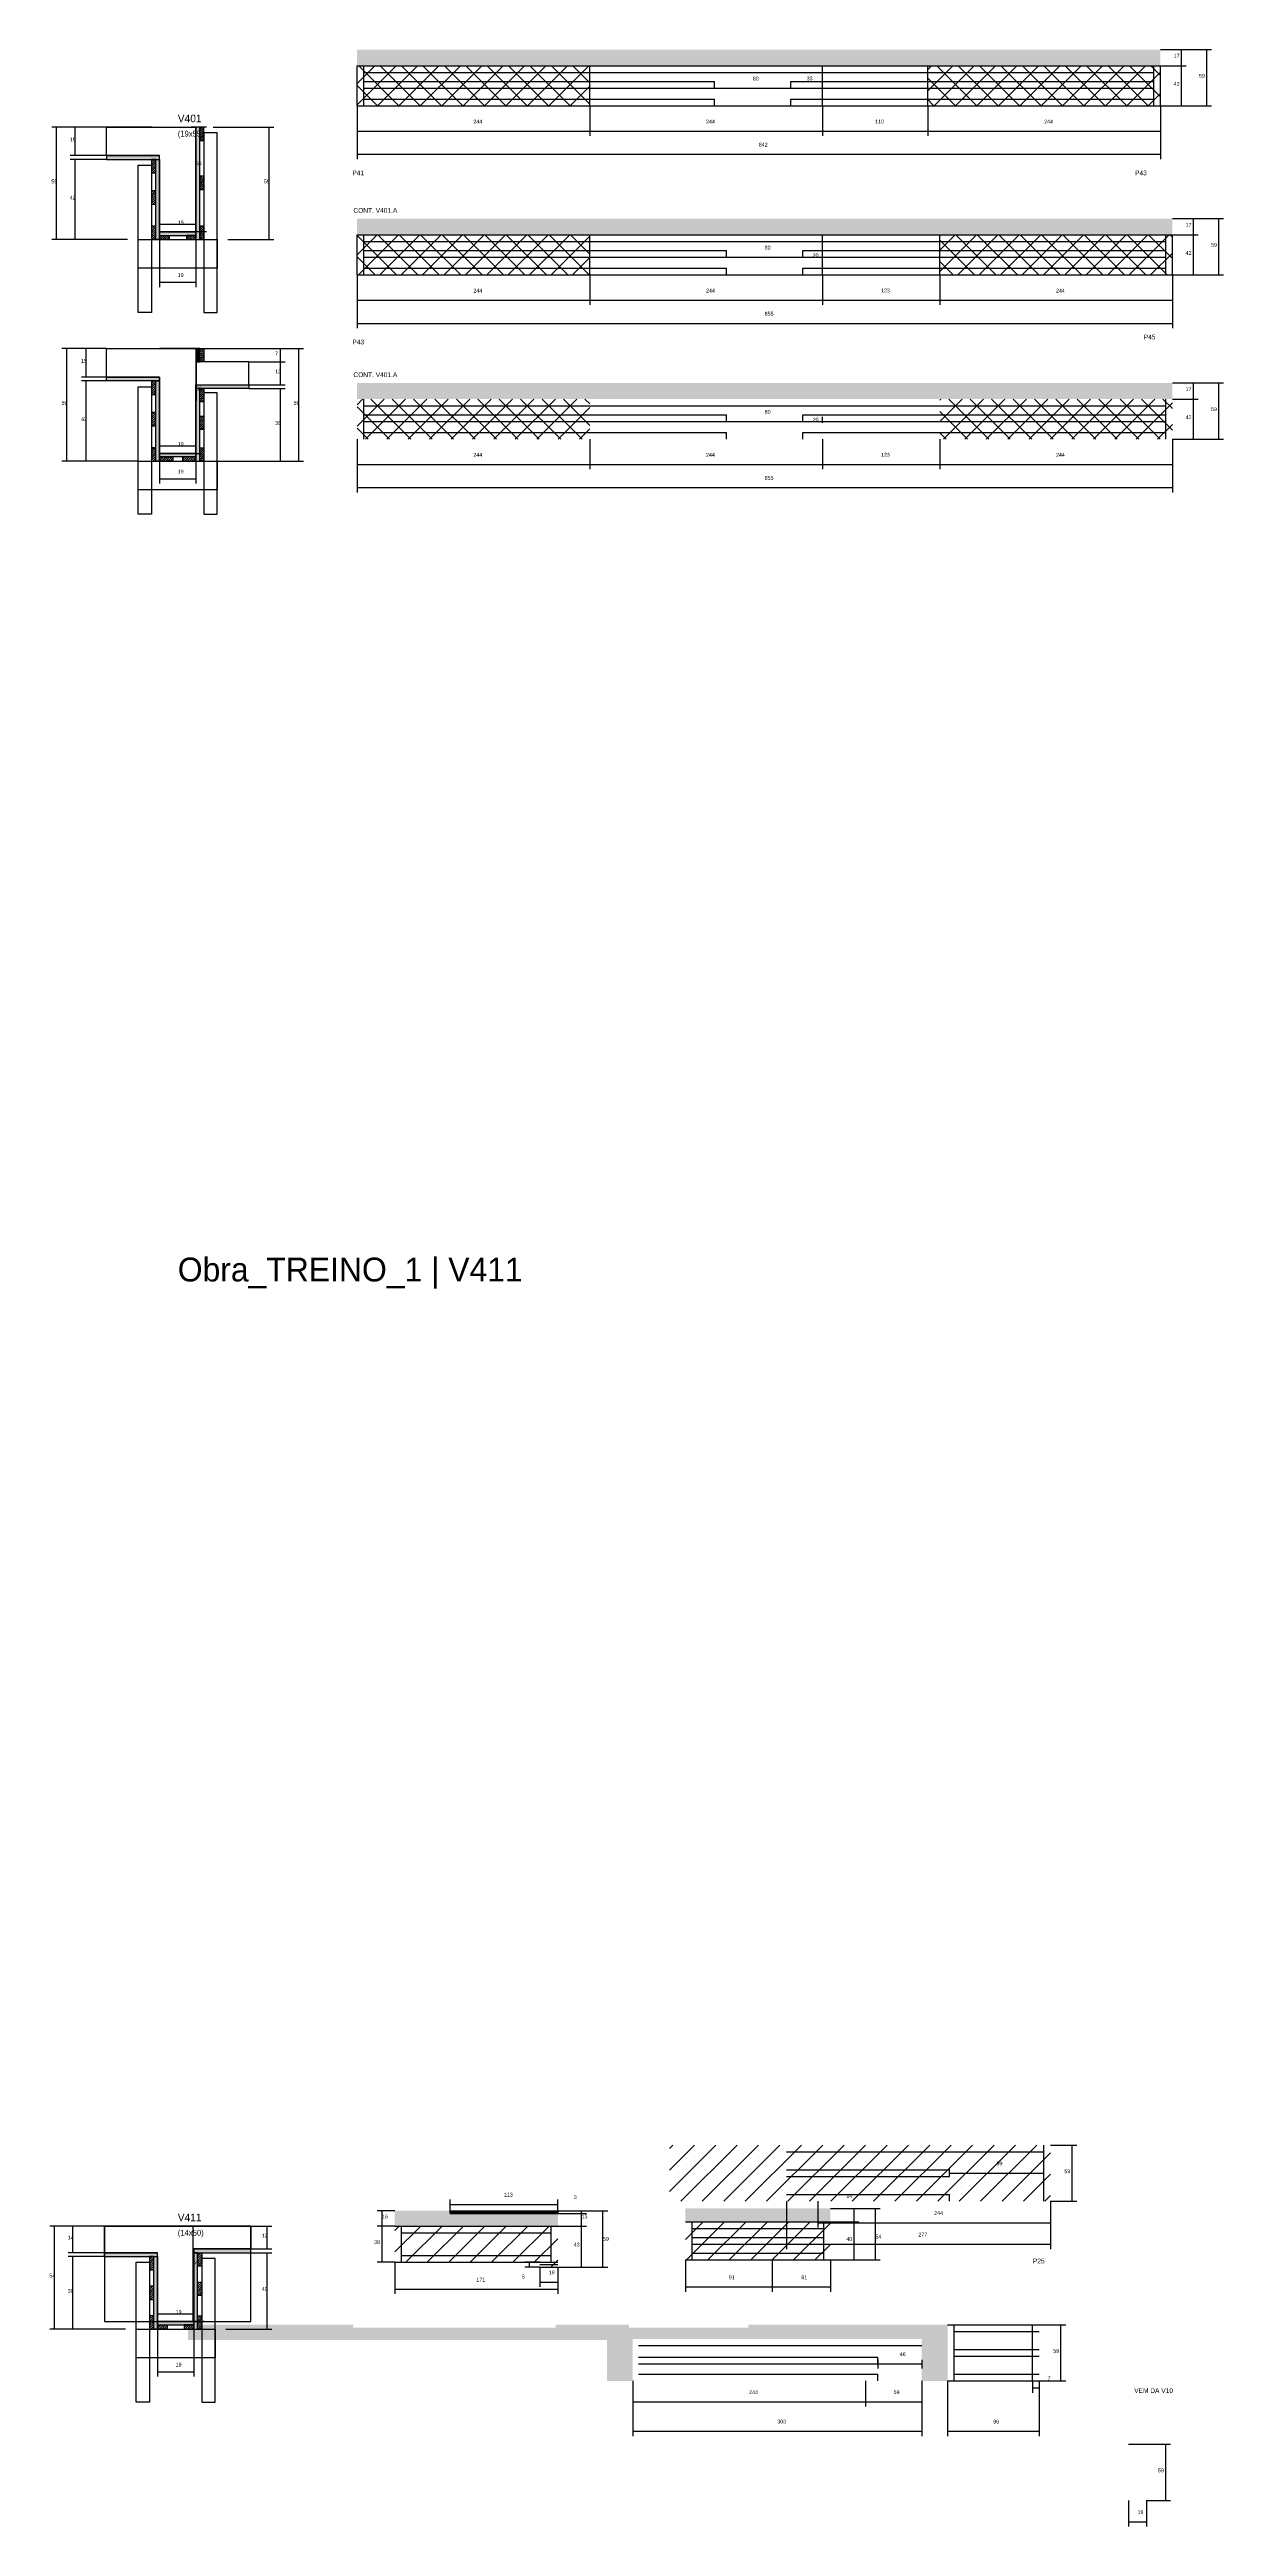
# Model space of a CAD drawing. Header units: metres. Extents: x -65046 to 21926, y -45195 to 1016.
# Drawn here: x 15866 to 17097, y -6915 to -4319 of the extents above; entities that cross this region are included whole.
import ezdxf

# ---------------------------------------------------------------- set-up
doc = ezdxf.new("R2010")
doc.units = ezdxf.units.M
for name, color, linetype in [('CONCRETO', 251, 'Continuous'), ('COTA', 241, 'Continuous'), ('Hachura', 253, 'Continuous'), ('LABEL_ID', 3, 'Continuous'), ('Madeira', 126, 'Continuous'), ('NOMENCLATURA', 7, 'Continuous'), ('Painéis', 200, 'Continuous'), ('REAPROVEITAMENTO', 251, 'Continuous'), ('SARR_2.2x7', 40, 'Continuous'), ('SARR_3.5x7', 81, 'Continuous'), ('SARR_EDITAR', 141, 'Continuous'), ('Texto Seção', 7, 'Continuous')]:
    doc.layers.add(name, color=color, linetype=linetype)

msp = doc.modelspace()

# ---------------------------------------------------------------- hatches: boundary and pattern name
at = {"layer": 'COTA'}
h = msp.add_hatch(dxfattribs=at)
h.set_pattern_fill('AR-CONC', scale=0.03)
h.paths.add_polyline_path([(17030.5, -4335.8), (17030.5, -4318.8), (17030.5, -4318.8), (16188, -4318.8), (16188, -4318.8), (16188, -4335.8), (16188, -4335.8), (17030.5, -4335.8)])
h = msp.add_hatch(dxfattribs=at)
h.set_pattern_fill('AR-CONC', scale=0.03)
h.paths.add_polyline_path([(17043, -4513), (17043, -4496), (17043, -4496), (16188, -4496), (16188, -4496), (16188, -4513), (16188, -4513), (17043, -4513)])
h = msp.add_hatch(dxfattribs=at)
h.set_pattern_fill('AR-CONC', scale=0.03)
h.paths.add_polyline_path([(17043, -4685.2), (17043, -4668.2), (17043, -4668.2), (16188, -4668.2), (16188, -4668.2), (16188, -4685.2), (16188, -4685.2), (17043, -4685.2)])
h = msp.add_hatch(dxfattribs=at)
h.set_pattern_fill('AR-CONC', scale=0.03)
h.paths.add_polyline_path([(16398.6, -6587), (16285.6, -6587), (16285.6, -6587), (16285.6, -6584), (16285.6, -6584), (16227.6, -6584), (16227.6, -6584), (16227.6, -6600), (16227.6, -6600), (16398.6, -6600), (16398.6, -6600), (16398.6, -6587)])
h = msp.add_hatch(dxfattribs=at)
h.set_pattern_fill('AR-CONC', scale=0.03)
h.paths.add_polyline_path([(16684.4, -6581.6), (16532.4, -6581.6), (16532.4, -6581.6), (16532.4, -6595.6), (16532.4, -6595.6), (16684.4, -6595.6), (16684.4, -6595.6), (16684.4, -6581.6)])
h = msp.add_hatch(dxfattribs=at)
h.set_pattern_fill('AR-CONC', scale=0.03)
h.paths.add_polyline_path([(16807.2, -6710.4), (16807.2, -6710.4), (16807.2, -6710.4), (16807.2, -6703.4), (16807.2, -6703.4), (16598.2, -6703.4), (16598.2, -6703.4), (16598.2, -6706.4), (16598.2, -6706.4), (16473.2, -6706.4), (16473.2, -6706.4), (16473.2, -6703.4), (16473.2, -6703.4), (16396.2, -6703.4), (16396.2, -6703.4), (16396.2, -6706.4), (16396.2, -6706.4), (16184.2, -6706.4), (16184.2, -6706.4), (16184.2, -6703.4), (16184.2, -6703.4), (16010.7, -6703.4), (16010.7, -6703.4), (16010.7, -6719.4), (16010.7, -6719.4), (16398.2, -6719.4), (16398.2, -6719.4), (16450.2, -6719.4), (16450.2, -6719.4), (16450.2, -6762.4), (16450.2, -6762.4), (16477.2, -6762.4), (16477.2, -6762.4), (16477.2, -6718.4), (16477.2, -6718.4), (16780.2, -6718.4), (16780.2, -6718.4), (16780.2, -6762.4), (16780.2, -6762.4), (16807.2, -6762.4), (16807.2, -6762.4), (16807.2, -6710.4)])
h = msp.add_hatch(dxfattribs=at)
h.set_pattern_fill('AR-CONC', scale=0.03)
h.paths.add_polyline_path([(16428.1, -6750.2), (16448.9, -6734.8), (16448.9, -6734.8), (16428.1, -6750.2)])
at = {"layer": 'Hachura'}
h = msp.add_hatch(color=8, dxfattribs=at)
h.dxf.hatch_style = 1
h.paths.add_polyline_path([(16023, -4400), (16019, -4400), (16019, -4400), (16019, -4518), (16019, -4518), (16023, -4518), (16023, -4518), (16023, -4400)])
h = msp.add_hatch(dxfattribs=at)
h.set_pattern_fill('ANSI31', scale=0.5)
h.paths.add_polyline_path([(16023, -4414), (16027.4, -4414), (16027.4, -4414), (16027.4, -4400), (16027.4, -4400), (16023, -4400), (16023, -4400), (16023, -4414)])
h = msp.add_hatch(color=8, dxfattribs=at)
h.dxf.hatch_style = 1
h.paths.add_polyline_path([(15981, -4434), (15981, -4430), (15981, -4430), (15925.4, -4430), (15925.4, -4430), (15925.4, -4434), (15925.4, -4434), (15981, -4434)])
h = msp.add_hatch(dxfattribs=at)
h.set_pattern_fill('ANSI31', scale=0.5)
h.paths.add_polyline_path([(15972.6, -4448), (15977, -4448), (15977, -4448), (15977, -4434), (15977, -4434), (15972.6, -4434), (15972.6, -4434), (15972.6, -4448)])
h = msp.add_hatch(color=8, dxfattribs=at)
h.dxf.hatch_style = 1
h.paths.add_polyline_path([(15981, -4430), (15977, -4430), (15977, -4430), (15977, -4518), (15977, -4518), (15981, -4518), (15981, -4518), (15981, -4430)])
h = msp.add_hatch(dxfattribs=at)
h.set_pattern_fill('ANSI31', scale=0.5)
h.paths.add_polyline_path([(16023, -4465.6), (16027.4, -4465.6), (16027.4, -4465.6), (16027.4, -4451.6), (16027.4, -4451.6), (16023, -4451.6), (16023, -4451.6), (16023, -4465.6)])
h = msp.add_hatch(dxfattribs=at)
h.set_pattern_fill('ANSI31', scale=0.5)
h.paths.add_polyline_path([(15972.6, -4481), (15977, -4481), (15977, -4481), (15977, -4467), (15977, -4467), (15972.6, -4467), (15972.6, -4467), (15972.6, -4481)])
h = msp.add_hatch(dxfattribs=at)
h.set_pattern_fill('ANSI31', scale=0.5)
h.paths.add_polyline_path([(15972.6, -4518), (15977, -4518), (15977, -4518), (15977, -4504), (15977, -4504), (15972.6, -4504), (15972.6, -4504), (15972.6, -4518)])
h = msp.add_hatch(color=8, dxfattribs=at)
h.dxf.hatch_style = 1
h.paths.add_polyline_path([(16019, -4513.6), (16019, -4510), (16019, -4510), (15981, -4510), (15981, -4510), (15981, -4513.6), (15981, -4513.6), (16019, -4513.6)])
h = msp.add_hatch(dxfattribs=at)
h.set_pattern_fill('ANSI31', scale=0.5)
h.paths.add_polyline_path([(15981, -4518), (15981, -4513.6), (15981, -4513.6), (15991, -4513.6), (15991, -4513.6), (15991, -4518), (15991, -4518), (15981, -4518)])
h = msp.add_hatch(dxfattribs=at)
h.set_pattern_fill('ANSI31', scale=0.5)
h.paths.add_polyline_path([(16019, -4518), (16019, -4513.6), (16019, -4513.6), (16009, -4513.6), (16009, -4513.6), (16009, -4518), (16009, -4518), (16019, -4518)])
h = msp.add_hatch(dxfattribs=at)
h.set_pattern_fill('ANSI31', scale=0.5)
h.paths.add_polyline_path([(16023, -4518), (16027.4, -4518), (16027.4, -4518), (16027.4, -4504), (16027.4, -4504), (16023, -4504), (16023, -4504), (16023, -4518)])
h = msp.add_hatch(color=8, dxfattribs=at)
h.dxf.hatch_style = 1
h.paths.add_polyline_path([(16023, -4632.2), (16019.4, -4632.2), (16019.4, -4632.2), (16019.4, -4646.2), (16019.4, -4646.2), (16023, -4646.2), (16023, -4646.2), (16023, -4632.2)])
h = msp.add_hatch(dxfattribs=at)
h.set_pattern_fill('ANSI31', scale=0.5)
h.paths.add_polyline_path([(16027.4, -4646.2), (16023, -4646.2), (16023, -4646.2), (16023, -4632.2), (16023, -4632.2), (16027.4, -4632.2), (16027.4, -4632.2), (16027.4, -4646.2)])
h = msp.add_hatch(color=8, dxfattribs=at)
h.dxf.hatch_style = 1
h.paths.add_polyline_path([(15925.4, -4666.2), (15925.4, -4662.2), (15925.4, -4662.2), (15981, -4662.2), (15981, -4662.2), (15981, -4666.2), (15981, -4666.2), (15925.4, -4666.2)])
h = msp.add_hatch(dxfattribs=at)
h.set_pattern_fill('ANSI31', scale=0.5)
h.paths.add_polyline_path([(15972.6, -4680.2), (15977, -4680.2), (15977, -4680.2), (15977, -4666.2), (15977, -4666.2), (15972.6, -4666.2), (15972.6, -4666.2), (15972.6, -4680.2)])
h = msp.add_hatch(color=8, dxfattribs=at)
h.dxf.hatch_style = 1
h.paths.add_polyline_path([(15977, -4662.2), (15981, -4662.2), (15981, -4662.2), (15981, -4750.2), (15981, -4750.2), (15977, -4750.2), (15977, -4750.2), (15977, -4662.2)])
h = msp.add_hatch(color=8, dxfattribs=at)
h.dxf.hatch_style = 1
h.paths.add_polyline_path([(16019, -4670.2), (16023, -4670.2), (16023, -4670.2), (16023, -4750.2), (16023, -4750.2), (16019, -4750.2), (16019, -4750.2), (16019, -4670.2)])
h = msp.add_hatch(color=8, dxfattribs=at)
h.dxf.hatch_style = 1
h.paths.add_polyline_path([(16019, -4674.2), (16019, -4670.2), (16019, -4670.2), (16074.6, -4670.2), (16074.6, -4670.2), (16074.6, -4674.2), (16074.6, -4674.2), (16019, -4674.2)])
h = msp.add_hatch(dxfattribs=at)
h.set_pattern_fill('ANSI31', scale=0.5)
h.paths.add_polyline_path([(16027.4, -4688.2), (16023, -4688.2), (16023, -4688.2), (16023, -4674.2), (16023, -4674.2), (16027.4, -4674.2), (16027.4, -4674.2), (16027.4, -4688.2)])
h = msp.add_hatch(dxfattribs=at)
h.set_pattern_fill('ANSI31', scale=0.5)
h.paths.add_polyline_path([(15972.6, -4713.2), (15977, -4713.2), (15977, -4713.2), (15977, -4699.2), (15977, -4699.2), (15972.6, -4699.2), (15972.6, -4699.2), (15972.6, -4713.2)])
h = msp.add_hatch(dxfattribs=at)
h.set_pattern_fill('ANSI31', scale=0.5)
h.paths.add_polyline_path([(16027.4, -4717.2), (16023, -4717.2), (16023, -4717.2), (16023, -4703.2), (16023, -4703.2), (16027.4, -4703.2), (16027.4, -4703.2), (16027.4, -4717.2)])
h = msp.add_hatch(dxfattribs=at)
h.set_pattern_fill('ANSI31', scale=0.5)
h.paths.add_polyline_path([(15972.6, -4750.2), (15977, -4750.2), (15977, -4750.2), (15977, -4736.2), (15977, -4736.2), (15972.6, -4736.2), (15972.6, -4736.2), (15972.6, -4750.2)])
h = msp.add_hatch(color=8, dxfattribs=at)
h.dxf.hatch_style = 1
h.paths.add_polyline_path([(15981, -4745.8), (15981, -4742.2), (15981, -4742.2), (16019, -4742.2), (16019, -4742.2), (16019, -4745.8), (16019, -4745.8), (15981, -4745.8)])
h = msp.add_hatch(dxfattribs=at)
h.set_pattern_fill('ANSI31', scale=0.5)
h.paths.add_polyline_path([(15981, -4750.2), (15981, -4745.8), (15981, -4745.8), (15995, -4745.8), (15995, -4745.8), (15995, -4750.2), (15995, -4750.2), (15981, -4750.2)])
h = msp.add_hatch(dxfattribs=at)
h.set_pattern_fill('ANSI31', scale=0.5)
h.paths.add_polyline_path([(16019, -4750.2), (16019, -4745.8), (16019, -4745.8), (16005, -4745.8), (16005, -4745.8), (16005, -4750.2), (16005, -4750.2), (16019, -4750.2)])
h = msp.add_hatch(dxfattribs=at)
h.set_pattern_fill('ANSI31', scale=0.5)
h.paths.add_polyline_path([(16027.4, -4750.2), (16023, -4750.2), (16023, -4750.2), (16023, -4736.2), (16023, -4736.2), (16027.4, -4736.2), (16027.4, -4736.2), (16027.4, -4750.2)])
h = msp.add_hatch(color=8, dxfattribs=at)
h.dxf.hatch_style = 1
h.paths.add_polyline_path([(15978.8, -6632), (15978.8, -6628), (15978.8, -6628), (15923.2, -6628), (15923.2, -6628), (15923.2, -6632), (15923.2, -6632), (15978.8, -6632)])
h = msp.add_hatch(dxfattribs=at)
h.set_pattern_fill('ANSI31', scale=0.5)
h.paths.add_polyline_path([(15970.4, -6646), (15974.8, -6646), (15974.8, -6646), (15974.8, -6632), (15974.8, -6632), (15970.4, -6632), (15970.4, -6632), (15970.4, -6646)])
h = msp.add_hatch(color=8, dxfattribs=at)
h.dxf.hatch_style = 1
h.paths.add_polyline_path([(15974.8, -6630), (15978.8, -6630), (15978.8, -6630), (15978.8, -6708), (15978.8, -6708), (15974.8, -6708), (15974.8, -6708), (15974.8, -6630)])
h = msp.add_hatch(color=8, dxfattribs=at)
h.dxf.hatch_style = 1
h.paths.add_polyline_path([(16076.8, -6628), (16076.8, -6624), (16076.8, -6624), (16016.8, -6624), (16016.8, -6624), (16016.8, -6628), (16016.8, -6628), (16076.8, -6628)])
h = msp.add_hatch(color=8, dxfattribs=at)
h.dxf.hatch_style = 1
h.paths.add_polyline_path([(16020.8, -6628), (16016.8, -6628), (16016.8, -6628), (16016.8, -6708), (16016.8, -6708), (16020.8, -6708), (16020.8, -6708), (16020.8, -6628)])
h = msp.add_hatch(dxfattribs=at)
h.set_pattern_fill('ANSI31', scale=0.5)
h.paths.add_polyline_path([(16025.2, -6642), (16020.8, -6642), (16020.8, -6642), (16020.8, -6628), (16020.8, -6628), (16025.2, -6628), (16025.2, -6628), (16025.2, -6642)])
h = msp.add_hatch(dxfattribs=at)
h.set_pattern_fill('ANSI31', scale=0.5)
h.paths.add_polyline_path([(15970.4, -6677), (15974.8, -6677), (15974.8, -6677), (15974.8, -6663), (15974.8, -6663), (15970.4, -6663), (15970.4, -6663), (15970.4, -6677)])
h = msp.add_hatch(dxfattribs=at)
h.set_pattern_fill('ANSI31', scale=0.5)
h.paths.add_polyline_path([(16025.2, -6673), (16020.8, -6673), (16020.8, -6673), (16020.8, -6659), (16020.8, -6659), (16025.2, -6659), (16025.2, -6659), (16025.2, -6673)])
h = msp.add_hatch(dxfattribs=at)
h.set_pattern_fill('ANSI31', scale=0.5)
h.paths.add_polyline_path([(15970.4, -6708), (15974.8, -6708), (15974.8, -6708), (15974.8, -6694), (15974.8, -6694), (15970.4, -6694), (15970.4, -6694), (15970.4, -6708)])
h = msp.add_hatch(dxfattribs=at)
h.set_pattern_fill('ANSI31', scale=0.5)
h.paths.add_polyline_path([(16025.2, -6708), (16020.8, -6708), (16020.8, -6708), (16020.8, -6694), (16020.8, -6694), (16025.2, -6694), (16025.2, -6694), (16025.2, -6708)])
h = msp.add_hatch(color=8, dxfattribs=at)
h.dxf.hatch_style = 1
h.paths.add_polyline_path([(16016.8, -6703.6), (16016.8, -6700), (16016.8, -6700), (15978.8, -6700), (15978.8, -6700), (15978.8, -6703.6), (15978.8, -6703.6), (16016.8, -6703.6)])
h = msp.add_hatch(dxfattribs=at)
h.set_pattern_fill('ANSI31', scale=0.5)
h.paths.add_polyline_path([(15978.8, -6708), (15978.8, -6703.6), (15978.8, -6703.6), (15988.8, -6703.6), (15988.8, -6703.6), (15988.8, -6708), (15988.8, -6708), (15978.8, -6708)])
h = msp.add_hatch(dxfattribs=at)
h.set_pattern_fill('ANSI31', scale=0.5)
h.paths.add_polyline_path([(16016.8, -6708), (16016.8, -6703.6), (16016.8, -6703.6), (16006.8, -6703.6), (16006.8, -6703.6), (16006.8, -6708), (16006.8, -6708), (16016.8, -6708)])
at = {"layer": 'REAPROVEITAMENTO'}
h = msp.add_hatch(dxfattribs=at)
h.set_pattern_fill('ANSI37', scale=5)
h.paths.add_polyline_path([(16188, -4335.8), (16188, -4377.8), (16188, -4377.8), (16432, -4377.8), (16432, -4377.8), (16432, -4335.8), (16432, -4335.8), (16188, -4335.8)])
h = msp.add_hatch(dxfattribs=at)
h.set_pattern_fill('ANSI37', scale=5)
h.paths.add_polyline_path([(16786.5, -4335.8), (16786.5, -4377.8), (16786.5, -4377.8), (17030.5, -4377.8), (17030.5, -4377.8), (17030.5, -4335.8), (17030.5, -4335.8), (16786.5, -4335.8)])
h = msp.add_hatch(dxfattribs=at)
h.set_pattern_fill('ANSI37', scale=5)
h.paths.add_polyline_path([(16188, -4513), (16188, -4555), (16188, -4555), (16432, -4555), (16432, -4555), (16432, -4513), (16432, -4513), (16188, -4513)])
h = msp.add_hatch(dxfattribs=at)
h.set_pattern_fill('ANSI37', scale=5)
h.paths.add_polyline_path([(16799, -4513), (16799, -4555), (16799, -4555), (17043, -4555), (17043, -4555), (17043, -4513), (17043, -4513), (16799, -4513)])
h = msp.add_hatch(dxfattribs=at)
h.set_pattern_fill('ANSI37', scale=5)
h.paths.add_polyline_path([(16188, -4685.2), (16188, -4727.2), (16188, -4727.2), (16432, -4727.2), (16432, -4727.2), (16432, -4685.2), (16432, -4685.2), (16188, -4685.2)])
h = msp.add_hatch(dxfattribs=at)
h.set_pattern_fill('ANSI37', scale=5)
h.paths.add_polyline_path([(16799, -4685.2), (16799, -4727.2), (16799, -4727.2), (17043, -4727.2), (17043, -4727.2), (17043, -4685.2), (17043, -4685.2), (16799, -4685.2)])
h = msp.add_hatch(dxfattribs=at)
h.set_pattern_fill('ANSI31', scale=5)
h.paths.add_polyline_path([(16515.5, -6515.1), (16515.5, -6574.1), (16515.5, -6574.1), (16915.2, -6574.1), (16915.2, -6574.1), (16915.2, -6515.1), (16915.2, -6515.1), (16515.5, -6515.1)])
h = msp.add_hatch(dxfattribs=at)
h.set_pattern_fill('ANSI31', scale=5)
h.paths.add_polyline_path([(16227.6, -6638), (16379.6, -6638), (16379.6, -6638), (16379.6, -6643), (16379.6, -6643), (16398.6, -6643), (16398.6, -6643), (16398.6, -6600), (16398.6, -6600), (16227.6, -6600), (16227.6, -6600), (16227.6, -6638)])
h = msp.add_hatch(dxfattribs=at)
h.set_pattern_fill('ANSI31', scale=5)
h.paths.add_polyline_path([(16684.4, -6635.6), (16684.4, -6595.6), (16684.4, -6595.6), (16532.4, -6595.6), (16532.4, -6595.6), (16532.4, -6635.6), (16532.4, -6635.6), (16684.4, -6635.6)])

# ---------------------------------------------------------------- linework, layer by layer
at = {"layer": 'CONCRETO'}
for points in [[(15925.4, -4430), (15925.4, -4400), (15981, -4400), (15981, -4400), (16019, -4400), (16019, -4510), (15981, -4510), (15981, -4430)], [(15925.4, -4662.2), (15925.4, -4632.2), (15981, -4632.2), (15981, -4632.2), (16019.4, -4632.2), (16019, -4742.2), (15981, -4742.2), (15981, -4662.2)], [(15923.2, -6628), (15923.2, -6600), (16076.8, -6600), (16076.8, -6624), (16016.8, -6624), (16016.8, -6700), (15978.8, -6700), (15978.8, -6628)], [(15923.2, -6700), (16076.8, -6700), (16076.8, -6600), (15923.2, -6600)]]:
    msp.add_lwpolyline(points, close=True, dxfattribs=at)
msp.add_lwpolyline([(15981, -4666.2), (15981, -4742.2), (16019, -4742.2), (16019, -4670.2), (16074.6, -4670.2), (16074.6, -4646.2), (16019.4, -4646.2), (16019.4, -4632.2), (15981, -4632.2)], dxfattribs=at)
at = {"layer": 'COTA'}
for p, q in [((17030.5, -4318.8), (17057.5, -4318.8)), ((17052.5, -4335.8), (17052.5, -4318.8)), ((16563, -4359.3), (16563, -4354.3)), ((16563, -4359.3), (16643, -4359.3)), ((16643, -4359.3), (16643, -4354.3)), ((17030.5, -4335.8), (17057.5, -4335.8)), ((17030.5, -4335.8), (17057.5, -4335.8)), ((17052.5, -4377.8), (17052.5, -4335.8)), ((16188, -4377.8), (16188, -4409.3)), ((16188, -4377.8), (16188, -4433.6)), ((16432, -4377.8), (16432, -4409.3)), ((16432, -4377.8), (16432, -4409.3)), ((16676, -4377.8), (16676, -4409.3)), ((17030.5, -4377.8), (17030.5, -4433.6)), ((17030.5, -4377.8), (17057.5, -4377.8)), ((15973, -4400), (15868, -4400)), ((15873, -4518), (15873, -4400)), ((15925.4, -4400), (15887.3, -4400)), ((15892.3, -4430), (15892.3, -4400)), ((16030, -4400), (16014, -4400)), ((16019, -4510), (16019, -4400)), ((16037, -4400), (16100.8, -4400)), ((16095.8, -4518), (16095.8, -4400)), ((16188, -4404.3), (16432, -4404.3)), ((16432, -4404.3), (16676, -4404.3)), ((15925.4, -4430), (15887.3, -4430)), ((15925.4, -4434), (15887.3, -4434)), ((15892.3, -4518), (15892.3, -4434)), ((16188, -4428.6), (17030.5, -4428.6)), ((15981, -4518), (15981, -4497)), ((15981, -4502), (16019, -4502)), ((16030, -4510), (16014, -4510)), ((16019, -4518), (16019, -4497)), ((17043, -4496), (17070, -4496)), ((17043, -4513), (17070, -4513)), ((17043, -4513), (17070, -4513)), ((17065, -4513), (17065, -4496)), ((17065, -4555), (17065, -4513)), ((15947.4, -4518), (15868, -4518)), ((15947.4, -4518), (15887.3, -4518)), ((15981, -4518), (15981, -4567.7)), ((16019, -4518), (16019, -4567.7)), ((16052.6, -4518), (16100.8, -4518)), ((16575.5, -4536.5), (16575.5, -4531.5)), ((16575.5, -4536.5), (16655.5, -4536.5)), ((16655.5, -4536.5), (16655.5, -4531.5)), ((15981, -4562.7), (16019, -4562.7)), ((16188, -4555), (16188, -4586.5)), ((16188, -4555), (16188, -4610.8)), ((16432, -4555), (16432, -4586.5)), ((16432, -4555), (16432, -4586.5)), ((16676, -4555), (16676, -4586.5)), ((17043, -4555), (17043, -4610.8)), ((17043, -4555), (17070, -4555)), ((16188, -4581.5), (16432, -4581.5)), ((16432, -4581.5), (16676, -4581.5)), ((16188, -4605.8), (17043, -4605.8)), ((15925.4, -4632.2), (15878.6, -4632.2)), ((15883.6, -4750.2), (15883.6, -4632.2)), ((15925.4, -4632.2), (15899.1, -4632.2)), ((15904.1, -4662.2), (15904.1, -4632.2)), ((16008, -4632.2), (16024.4, -4632.2)), ((16019.4, -4742.2), (16019.4, -4632.2)), ((16027.4, -4632.2), (16131.9, -4632.2)), ((16074.6, -4632.2), (16112.6, -4632.2)), ((16074.6, -4646.2), (16112.6, -4646.2)), ((16074.6, -4646.2), (16112.6, -4646.2)), ((16107.6, -4646.2), (16107.6, -4632.2)), ((16107.6, -4670.2), (16107.6, -4646.2)), ((16126.9, -4750.2), (16126.9, -4632.2)), ((15925.4, -4662.2), (15899.1, -4662.2)), ((15925.4, -4666.2), (15899.1, -4666.2)), ((15904.1, -4750.2), (15904.1, -4666.2)), ((16074.6, -4670.2), (16112.6, -4670.2)), ((17043, -4668.2), (17070, -4668.2)), ((17065, -4685.2), (17065, -4668.2)), ((16074.6, -4674.2), (16112.6, -4674.2)), ((16107.6, -4750.2), (16107.6, -4674.2)), ((17043, -4685.2), (17070, -4685.2)), ((17043, -4685.2), (17070, -4685.2)), ((17065, -4727.2), (17065, -4685.2)), ((16575.5, -4708.7), (16575.5, -4703.7)), ((16575.5, -4708.7), (16655.5, -4708.7)), ((16655.5, -4708.7), (16655.5, -4703.7)), ((15922.7, -4750.2), (15878.6, -4750.2)), ((15958.6, -4750.2), (15899.1, -4750.2)), ((15981, -4750.2), (15981, -4729.2)), ((15981, -4734.2), (16019, -4734.2)), ((15981, -4750.2), (15981, -4773.6)), ((16008, -4742.2), (16024.4, -4742.2)), ((16019, -4750.2), (16019, -4729.2)), ((16019, -4750.2), (16019, -4773.6)), ((16041.4, -4750.2), (16131.9, -4750.2)), ((16041.4, -4750.2), (16112.6, -4750.2)), ((16188, -4727.2), (16188, -4758.7)), ((16188, -4727.2), (16188, -4783)), ((16432, -4727.2), (16432, -4758.7)), ((16432, -4727.2), (16432, -4758.7)), ((16676, -4727.2), (16676, -4758.7)), ((17043, -4727.2), (17043, -4783)), ((17043, -4727.2), (17070, -4727.2)), ((15981, -4768.6), (16019, -4768.6)), ((16188, -4753.7), (16432, -4753.7)), ((16432, -4753.7), (16676, -4753.7)), ((16188, -4778), (17043, -4778)), ((16915.2, -6515.1), (16942.9, -6515.1)), ((16937.9, -6574.1), (16937.9, -6515.1)), ((16809.2, -6544.6), (16809.2, -6539.6)), ((16908.2, -6544.6), (16908.2, -6539.6)), ((16809.2, -6544.6), (16908.2, -6544.6)), ((16227.6, -6584), (16209.2, -6584)), ((16214.2, -6600), (16214.2, -6584)), ((16285.6, -6584), (16285.6, -6572.3)), ((16285.6, -6577.3), (16398.6, -6577.3)), ((16398.6, -6584), (16398.6, -6572.3)), ((16398.6, -6584), (16450.9, -6584)), ((16398.6, -6584), (16428.5, -6584)), ((16398.6, -6587), (16428.5, -6587)), ((16398.6, -6587), (16428.5, -6587)), ((16423.5, -6587), (16423.5, -6584)), ((16423.5, -6600), (16423.5, -6587)), ((16445.9, -6643), (16445.9, -6584)), ((16638.2, -6574.1), (16638.2, -6624.1)), ((16671.2, -6574.1), (16671.2, -6601.5)), ((16684.4, -6581.6), (16736.7, -6581.6)), ((16684.4, -6581.6), (16714.2, -6581.6)), ((16709.2, -6595.6), (16709.2, -6581.6)), ((16731.7, -6635.6), (16731.7, -6581.6)), ((16915.2, -6574.1), (16942.9, -6574.1)), ((16915.2, -6574.1), (16915.2, -6624.1)), ((16915.2, -6574.1), (16915.2, -6601.5)), ((15923.2, -6600), (15865.8, -6600)), ((15870.8, -6708), (15870.8, -6600)), ((15923.2, -6600), (15885.1, -6600)), ((15890.1, -6628), (15890.1, -6600)), ((16027.8, -6600), (16011.3, -6600)), ((16016.3, -6700), (16016.3, -6600)), ((16076.8, -6600), (16098.6, -6600)), ((16093.6, -6624), (16093.6, -6600)), ((16227.6, -6600), (16209.2, -6600)), ((16227.6, -6600), (16209.2, -6600)), ((16214.2, -6638), (16214.2, -6600)), ((16398.6, -6600), (16428.5, -6600)), ((16398.6, -6600), (16428.5, -6600)), ((16423.5, -6643), (16423.5, -6600)), ((16638.2, -6619.1), (16915.2, -6619.1)), ((16671.2, -6596.5), (16915.2, -6596.5)), ((16684.4, -6595.6), (16714.2, -6595.6)), ((16684.4, -6595.6), (16714.2, -6595.6)), ((16709.2, -6635.6), (16709.2, -6595.6)), ((15923.2, -6628), (15885.1, -6628)), ((15923.2, -6632), (15885.1, -6632)), ((15890.1, -6708), (15890.1, -6632)), ((16076.8, -6624), (16098.6, -6624)), ((16076.8, -6628), (16098.6, -6628)), ((16093.6, -6708), (16093.6, -6628)), ((16227.6, -6638), (16209.2, -6638)), ((16227.6, -6638), (16227.6, -6671.2)), ((16379.6, -6638), (16363.9, -6638)), ((16379.6, -6643), (16363.9, -6643)), ((16368.9, -6643), (16368.9, -6638)), ((16379.6, -6643), (16379.6, -6663.7)), ((16398.6, -6643), (16398.6, -6671.2)), ((16398.6, -6643), (16428.5, -6643)), ((16398.6, -6643), (16450.9, -6643)), ((16398.6, -6643), (16398.6, -6663.7)), ((16532.4, -6635.6), (16532.4, -6668.9)), ((16623.4, -6635.6), (16623.4, -6668.9)), ((16684.4, -6635.6), (16714.2, -6635.6)), ((16684.4, -6635.6), (16736.7, -6635.6)), ((16227.6, -6666.2), (16398.6, -6666.2)), ((16379.6, -6658.7), (16398.6, -6658.7)), ((16532.4, -6663.9), (16623.4, -6663.9)), ((15978.8, -6708), (15978.8, -6687)), ((15978.8, -6692), (16016.8, -6692)), ((16016.8, -6708), (16016.8, -6687)), ((15945.2, -6708), (15865.8, -6708)), ((15945.2, -6708), (15885.1, -6708)), ((15978.8, -6708), (15978.8, -6757.8)), ((16027.8, -6700), (16011.3, -6700)), ((16016.8, -6708), (16016.8, -6757.8)), ((16050.4, -6708), (16098.6, -6708)), ((16734.2, -6740.4), (16734.2, -6749.4)), ((16734.2, -6744.4), (16780.2, -6744.4)), ((16780.2, -6740.4), (16780.2, -6749.4)), ((15978.8, -6752.8), (16016.8, -6752.8)), ((16896.2, -6762.4), (16896.2, -6774.7)), ((16896.2, -6769.7), (16903.2, -6769.7)), ((16903.2, -6762.4), (16903.2, -6774.7))]:
    msp.add_line(p, q, dxfattribs=at)
at = {"layer": 'Madeira'}
for points in [[(16023, -4414), (16027.4, -4414), (16027.4, -4400), (16023, -4400)], [(15972.6, -4448), (15977, -4448), (15977, -4434), (15972.6, -4434)], [(16023, -4465.6), (16027.4, -4465.6), (16027.4, -4451.6), (16023, -4451.6)], [(15972.6, -4481), (15977, -4481), (15977, -4467), (15972.6, -4467)], [(15972.6, -4518), (15977, -4518), (15977, -4504), (15972.6, -4504)], [(15981, -4518), (15981, -4513.6), (15991, -4513.6), (15991, -4518)], [(16019, -4518), (16019, -4513.6), (16009, -4513.6), (16009, -4518)], [(16023, -4518), (16027.4, -4518), (16027.4, -4504), (16023, -4504)], [(16027.4, -4646.2), (16023, -4646.2), (16023, -4632.2), (16027.4, -4632.2)], [(15972.6, -4680.2), (15977, -4680.2), (15977, -4666.2), (15972.6, -4666.2)], [(16027.4, -4688.2), (16023, -4688.2), (16023, -4674.2), (16027.4, -4674.2)], [(15972.6, -4713.2), (15977, -4713.2), (15977, -4699.2), (15972.6, -4699.2)], [(16027.4, -4717.2), (16023, -4717.2), (16023, -4703.2), (16027.4, -4703.2)], [(15972.6, -4750.2), (15977, -4750.2), (15977, -4736.2), (15972.6, -4736.2)], [(15981, -4750.2), (15981, -4745.8), (15995, -4745.8), (15995, -4750.2)], [(16019, -4750.2), (16019, -4745.8), (16005, -4745.8), (16005, -4750.2)], [(16027.4, -4750.2), (16023, -4750.2), (16023, -4736.2), (16027.4, -4736.2)], [(15970.4, -6646), (15974.8, -6646), (15974.8, -6632), (15970.4, -6632)], [(16025.2, -6642), (16020.8, -6642), (16020.8, -6628), (16025.2, -6628)], [(15970.4, -6677), (15974.8, -6677), (15974.8, -6663), (15970.4, -6663)], [(16025.2, -6673), (16020.8, -6673), (16020.8, -6659), (16025.2, -6659)], [(15970.4, -6708), (15974.8, -6708), (15974.8, -6694), (15970.4, -6694)], [(16025.2, -6708), (16020.8, -6708), (16020.8, -6694), (16025.2, -6694)], [(15978.8, -6708), (15978.8, -6703.6), (15988.8, -6703.6), (15988.8, -6708)], [(16016.8, -6708), (16016.8, -6703.6), (16006.8, -6703.6), (16006.8, -6708)]]:
    msp.add_lwpolyline(points, close=True, dxfattribs=at)
at = {"layer": 'Painéis'}
for p, q in [((17030.5, -4318.8), (17084.1, -4318.8)), ((17079.1, -4377.8), (17079.1, -4318.8)), ((16188, -4335.8), (17030.5, -4335.8)), ((16188, -4377.8), (16188, -4335.8)), ((16432, -4377.8), (16432, -4335.8)), ((16643, -4359.3), (16643, -4354.3)), ((16643, -4359.3), (16676, -4359.3)), ((16676, -4377.8), (16676, -4335.8)), ((16676, -4360.6), (16676, -4354.3)), ((16786.5, -4377.8), (16786.5, -4335.8)), ((17030.5, -4377.8), (17030.5, -4335.8)), ((16188, -4377.8), (17030.5, -4377.8)), ((16676, -4377.8), (16676, -4409.3)), ((16786.5, -4377.8), (16786.5, -4409.3)), ((16786.5, -4377.8), (16786.5, -4409.3)), ((17030.5, -4377.8), (17030.5, -4409.3)), ((17030.5, -4377.8), (17084.1, -4377.8)), ((16676, -4404.3), (16786.5, -4404.3)), ((16786.5, -4404.3), (17030.5, -4404.3)), ((15925.4, -4430), (15981, -4430)), ((15981, -4510), (16019, -4510)), ((16188, -4513), (17043, -4513)), ((16188, -4555), (16188, -4513)), ((16432, -4555), (16432, -4513)), ((16676, -4555), (16676, -4513)), ((16799, -4555), (16799, -4513)), ((17043, -4496), (17096.6, -4496)), ((17043, -4555), (17043, -4513)), ((17091.6, -4555), (17091.6, -4496)), ((16655.5, -4536.5), (16655.5, -4531.5)), ((16655.5, -4536.5), (16676, -4536.5)), ((16676, -4537.8), (16676, -4531.5)), ((16188, -4555), (17043, -4555)), ((16676, -4555), (16676, -4586.5)), ((16799, -4555), (16799, -4586.5)), ((16799, -4555), (16799, -4586.5)), ((17043, -4555), (17043, -4586.5)), ((17043, -4555), (17096.6, -4555)), ((16676, -4581.5), (16799, -4581.5)), ((16799, -4581.5), (17043, -4581.5)), ((17043, -4668.2), (17096.6, -4668.2)), ((17091.6, -4727.2), (17091.6, -4668.2)), ((16655.5, -4708.7), (16655.5, -4703.7)), ((16655.5, -4708.7), (16676, -4708.7)), ((16676, -4709.9), (16676, -4703.7)), ((16676, -4727.2), (16676, -4758.7)), ((16799, -4727.2), (16799, -4758.7)), ((16799, -4727.2), (16799, -4758.7)), ((17043, -4727.2), (17043, -4758.7)), ((17043, -4727.2), (17096.6, -4727.2)), ((16676, -4753.7), (16799, -4753.7)), ((16799, -4753.7), (17043, -4753.7)), ((16285.6, -6584), (16398.6, -6584)), ((16285.6, -6587), (16398.6, -6587)), ((16227.6, -6600), (16398.6, -6600)), ((16532.4, -6595.6), (16684.4, -6595.6)), ((15923.2, -6628), (15978.8, -6628)), ((15923.2, -6632), (15923.2, -6628)), ((15978.8, -6632), (15978.8, -6628)), ((15978.8, -6708), (15978.8, -6632)), ((16016.8, -6624), (16076.8, -6624)), ((16016.8, -6628), (16016.8, -6624)), ((16016.8, -6708), (16016.8, -6628)), ((16076.8, -6628), (16076.8, -6624)), ((16227.6, -6638), (16379.6, -6638)), ((16379.6, -6643), (16398.6, -6643)), ((16532.4, -6635.6), (16684.4, -6635.6)), ((16623.4, -6635.6), (16623.4, -6668.9)), ((16684.4, -6635.6), (16684.4, -6668.9)), ((16623.4, -6663.9), (16684.4, -6663.9)), ((16807.2, -6703.4), (16903.2, -6703.4)), ((16903.2, -6703.4), (16931.2, -6703.4)), ((16926.2, -6762.4), (16926.2, -6703.4)), ((16477.2, -6762.4), (16477.2, -6789.3)), ((16477.2, -6762.4), (16477.2, -6820.1)), ((16721.2, -6762.4), (16721.2, -6789.3)), ((16721.2, -6762.4), (16721.2, -6789.3)), ((16780.2, -6762.4), (16780.2, -6789.3)), ((16780.2, -6762.4), (16780.2, -6820.1)), ((16807.2, -6762.4), (16903.2, -6762.4)), ((16807.2, -6762.4), (16807.2, -6820.1)), ((16903.2, -6762.4), (16903.2, -6820.1)), ((16903.2, -6762.4), (16931.2, -6762.4)), ((16477.2, -6784.3), (16721.2, -6784.3)), ((16721.2, -6784.3), (16780.2, -6784.3)), ((16477.2, -6815.1), (16780.2, -6815.1)), ((16807.2, -6815.1), (16903.2, -6815.1)), ((16997, -6828.6), (17015.9, -6828.6)), ((17015.9, -6828.6), (17041.1, -6828.6)), ((17036.1, -6887.6), (17036.1, -6828.6)), ((16997, -6887.6), (16997, -6914.9)), ((17015.9, -6887.6), (17015.9, -6914.9)), ((17015.9, -6887.6), (17041.1, -6887.6)), ((16997, -6909.9), (17015.9, -6909.9))]:
    msp.add_line(p, q, dxfattribs=at)
for points in [[(16023, -4400), (16019, -4400), (16019, -4518), (16023, -4518)], [(15981, -4434), (15981, -4430), (15925.4, -4430), (15925.4, -4434)], [(15977, -4434), (15981, -4434), (15981, -4518), (15977, -4518)], [(16019, -4513.6), (16019, -4510), (15981, -4510), (15981, -4513.6)], [(16023, -4632.2), (16019.4, -4632.2), (16019.4, -4646.2), (16023, -4646.2)], [(15925.4, -4666.2), (15925.4, -4662.2), (15981, -4662.2), (15981, -4666.2)], [(15977, -4666.2), (15981, -4666.2), (15981, -4750.2), (15977, -4750.2)], [(16019, -4674.2), (16019, -4670.2), (16074.6, -4670.2), (16074.6, -4674.2)], [(16023, -4674.2), (16019, -4674.2), (16019, -4750.2), (16023, -4750.2)], [(15981, -4745.8), (15981, -4742.2), (16019, -4742.2), (16019, -4745.8)], [(16285.6, -6584), (16398.6, -6584), (16398.6, -6587), (16285.6, -6587)], [(15978.8, -6632), (15978.8, -6628), (15923.2, -6628), (15923.2, -6632)], [(15974.8, -6632), (15978.8, -6632), (15978.8, -6708), (15974.8, -6708)], [(16076.8, -6628), (16076.8, -6624), (16016.8, -6624), (16016.8, -6628)], [(16020.8, -6628), (16016.8, -6628), (16016.8, -6708), (16020.8, -6708)], [(16016.8, -6703.6), (16016.8, -6700), (15978.8, -6700), (15978.8, -6703.6)]]:
    msp.add_lwpolyline(points, close=True, dxfattribs=at)
at = {"layer": 'SARR_2.2x7'}
for p, q in [((16195, -4377.8), (16195, -4335.8)), ((16195, -4342.8), (16432, -4342.8)), ((16195, -4352.3), (16432, -4352.3)), ((16195, -4359.3), (16432, -4359.3)), ((16432, -4342.8), (16676, -4342.8)), ((16432, -4352.3), (16563, -4352.3)), ((16432, -4359.3), (16563, -4359.3)), ((16563, -4359.3), (16563, -4352.3)), ((16643, -4359.3), (16643, -4352.3)), ((16643, -4352.3), (16676, -4352.3)), ((16643, -4359.3), (16676, -4359.3)), ((16676, -4342.8), (16786.5, -4342.8)), ((16676, -4352.3), (16786.5, -4352.3)), ((16676, -4359.3), (16786.5, -4359.3)), ((16786.5, -4342.8), (17023.5, -4342.8)), ((16786.5, -4352.3), (17023.5, -4352.3)), ((16786.5, -4359.3), (17023.5, -4359.3)), ((17023.5, -4377.8), (17023.5, -4335.8)), ((16195, -4370.8), (16432, -4370.8)), ((16432, -4370.8), (16563, -4370.8)), ((16563, -4377.8), (16563, -4370.8)), ((16643, -4377.8), (16643, -4370.8)), ((16643, -4370.8), (16676, -4370.8)), ((16676, -4370.8), (16786.5, -4370.8)), ((16786.5, -4370.8), (17023.5, -4370.8)), ((16195, -4555), (16195, -4513)), ((17036, -4555), (17036, -4513)), ((16195, -4520), (16432, -4520)), ((16195, -4529.5), (16432, -4529.5)), ((16195, -4536.5), (16432, -4536.5)), ((16432, -4520), (16676, -4520)), ((16432, -4529.5), (16575.5, -4529.5)), ((16432, -4536.5), (16575.5, -4536.5)), ((16575.5, -4536.5), (16575.5, -4529.5)), ((16655.5, -4536.5), (16655.5, -4529.5)), ((16655.5, -4529.5), (16676, -4529.5)), ((16655.5, -4536.5), (16676, -4536.5)), ((16676, -4520), (16799, -4520)), ((16676, -4529.5), (16799, -4529.5)), ((16676, -4536.5), (16799, -4536.5)), ((16799, -4520), (17036, -4520)), ((16799, -4529.5), (17036, -4529.5)), ((16799, -4536.5), (17036, -4536.5)), ((16195, -4548), (16432, -4548)), ((16432, -4548), (16575.5, -4548)), ((16575.5, -4555), (16575.5, -4548)), ((16655.5, -4555), (16655.5, -4548)), ((16655.5, -4548), (16676, -4548)), ((16676, -4548), (16799, -4548)), ((16799, -4548), (17036, -4548)), ((16195, -4727.2), (16195, -4685.2)), ((16195, -4692.2), (16432, -4692.2)), ((16432, -4692.2), (16676, -4692.2)), ((16676, -4692.2), (16799, -4692.2)), ((16799, -4692.2), (17036, -4692.2)), ((17036, -4727.2), (17036, -4685.2)), ((16195, -4701.7), (16432, -4701.7)), ((16195, -4708.7), (16432, -4708.7)), ((16195, -4720.2), (16432, -4720.2)), ((16432, -4701.7), (16575.5, -4701.7)), ((16432, -4708.7), (16575.5, -4708.7)), ((16432, -4720.2), (16575.5, -4720.2)), ((16575.5, -4708.7), (16575.5, -4701.7)), ((16575.5, -4727.2), (16575.5, -4720.2)), ((16655.5, -4708.7), (16655.5, -4701.7)), ((16655.5, -4701.7), (16676, -4701.7)), ((16655.5, -4708.7), (16676, -4708.7)), ((16655.5, -4727.2), (16655.5, -4720.2)), ((16655.5, -4720.2), (16676, -4720.2)), ((16676, -4701.7), (16799, -4701.7)), ((16676, -4708.7), (16799, -4708.7)), ((16676, -4720.2), (16799, -4720.2)), ((16799, -4701.7), (17036, -4701.7)), ((16799, -4708.7), (17036, -4708.7)), ((16799, -4720.2), (17036, -4720.2)), ((16908.2, -6574.1), (16908.2, -6515.1)), ((16638.2, -6522.1), (16908.2, -6522.1)), ((16638.2, -6541.1), (16809.2, -6541.1)), ((16809.2, -6548.1), (16809.2, -6541.1)), ((16638.2, -6548.1), (16809.2, -6548.1)), ((16638.2, -6567.1), (16809.2, -6567.1)), ((16809.2, -6574.1), (16809.2, -6567.1)), ((16234.6, -6638), (16234.6, -6600)), ((16234.6, -6607), (16391.6, -6607)), ((16391.6, -6638), (16391.6, -6600)), ((16539.4, -6635.6), (16539.4, -6595.6)), ((16539.4, -6602.6), (16677.4, -6602.6)), ((16539.4, -6612.1), (16677.4, -6612.1)), ((16539.4, -6619.1), (16677.4, -6619.1)), ((16677.4, -6635.6), (16677.4, -6595.6)), ((16234.6, -6631), (16391.6, -6631)), ((16234.6, -6638), (16391.6, -6638)), ((16391.6, -6638), (16398.6, -6638)), ((16539.4, -6628.6), (16677.4, -6628.6)), ((16814.2, -6762.4), (16814.2, -6703.4)), ((16814.2, -6710.4), (16903.2, -6710.4)), ((16896.2, -6762.4), (16896.2, -6703.4)), ((16483.2, -6725.4), (16721.2, -6725.4)), ((16483.2, -6737.4), (16721.2, -6737.4)), ((16483.2, -6744.4), (16721.2, -6744.4)), ((16721.2, -6725.4), (16780.2, -6725.4)), ((16721.2, -6737.4), (16734.2, -6737.4)), ((16721.2, -6744.4), (16734.2, -6744.4)), ((16734.2, -6744.4), (16734.2, -6737.4)), ((16814.2, -6729.4), (16903.2, -6729.4)), ((16814.2, -6736.4), (16903.2, -6736.4)), ((16483.2, -6755.4), (16721.2, -6755.4)), ((16721.2, -6755.4), (16734.2, -6755.4)), ((16734.2, -6762.4), (16734.2, -6755.4)), ((16814.2, -6755.4), (16903.2, -6755.4))]:
    msp.add_line(p, q, dxfattribs=at)
at = {"layer": 'SARR_3.5x7'}
for points in [[(16041.4, -4406), (16027.4, -4406), (16027.4, -4594.5), (16041.4, -4594.5)], [(15958.6, -4440), (15972.6, -4440), (15972.6, -4594.5), (15958.6, -4594.5)], [(15958.6, -4518), (16041.4, -4518), (16041.4, -4548.1), (15958.6, -4548.1)], [(15958.6, -4672.2), (15972.6, -4672.2), (15972.6, -4805.8), (15958.6, -4805.8)], [(16041.4, -4678.6), (16027.4, -4678.6), (16027.4, -4805.8), (16041.4, -4805.8)], [(15958.6, -4750.2), (16041.4, -4750.2), (16041.4, -4780.3), (15958.6, -4780.3)], [(15956.4, -6638), (15970.4, -6638), (15970.4, -6784.5), (15956.4, -6784.5)], [(16039.2, -6634), (16025.2, -6634), (16025.2, -6784.5), (16039.2, -6784.5)], [(15956.4, -6708), (16039.2, -6708), (16039.2, -6738.1), (15956.4, -6738.1)]]:
    msp.add_lwpolyline(points, close=True, dxfattribs=at)
at = {"layer": 'SARR_EDITAR'}
for p, q in [((16285.6, -6585.5), (16398.6, -6585.5)), ((16379.6, -6640.5), (16398.6, -6640.5))]:
    msp.add_line(p, q, dxfattribs=at)

# ---------------------------------------------------------------- texts
at = {"layer": 'COTA'}
for s, p in [('17', (17044.4, -4327.3)), ('80', (16603, -4351.2)), ('42', (17044.4, -4356.8)), ('15', (15886.8, -4415)), ('244', (16310, -4396.3)), ('244', (16554, -4396.3)), ('55', (16019, -4440)), ('842', (16609.3, -4420.5)), ('59', (15867.5, -4459)), ('59', (16090.3, -4459)), ('42', (15886.8, -4476)), ('19', (16000, -4502)), ('17', (17056.9, -4504.5)), ('80', (16615.5, -4528.4)), ('42', (17056.9, -4534)), ('19', (16000, -4557.2)), ('244', (16310, -4573.5)), ('244', (16554, -4573.5)), ('855', (16615.5, -4597.7)), ('15', (15898.6, -4647.2)), ('7', (16102.1, -4639.2)), ('55', (16019.4, -4676.2)), ('12', (16102.1, -4658.2)), ('17', (17056.9, -4676.7)), ('59', (15878.1, -4691.2)), ('59', (16121.4, -4691.2)), ('80', (16615.5, -4700.5)), ('42', (15898.6, -4708.2)), ('38', (16102.1, -4712.2)), ('42', (17056.9, -4706.2)), ('19', (16000, -4734.2)), ('244', (16310, -4745.6)), ('244', (16554, -4745.6)), ('19', (16000, -4763.1)), ('855', (16615.5, -4769.8)), ('99', (16858.7, -6536.5)), ('59', (16929.8, -6544.6)), ('113', (16342.1, -6569.1)), ('3', (16415.3, -6571.8)), ('14', (16701.2, -6570.6)), ('16', (16214.2, -6592)), ('13', (16423.5, -6592)), ('244', (16793.2, -6588.4)), ('14', (15884.6, -6614)), ('12', (16088.1, -6612)), ('38', (16205.9, -6619)), ('43', (16415.3, -6621.5)), ('59', (16445.9, -6615.5)), ('40', (16701.1, -6615.6)), ('54', (16731.7, -6613.1)), ('277', (16776.7, -6611)), ('50', (16016.3, -6640)), ('54', (15865.3, -6654)), ('38', (15884.6, -6670)), ('40', (16088.1, -6668)), ('171', (16313.1, -6658.2)), ('5', (16360.8, -6655)), ('19', (16389.1, -6650.7)), ('91', (16577.9, -6655.8)), ('19', (15997.8, -6692)), ('19', (15997.8, -6747.3)), ('46', (16757.2, -6736.3)), ('7', (16912.1, -6761.6))]:
    msp.add_text(s, height=4, dxfattribs=at).set_placement(p)
at = {"layer": 'LABEL_ID'}
msp.add_text('Obra_TREINO_1 | V411', height=25, dxfattribs=at).set_placement((16000, -5610))
at = {"layer": 'NOMENCLATURA'}
for s, p in [('P41', (16183.1, -4450.6)), ('P43', (17003.9, -4450.6)), ('P45', (17013, -4622.6)), ('P43', (16183.1, -4627.8)), ('P25', (16896.8, -6639.2))]:
    msp.add_text(s, height=5, dxfattribs=at).set_placement(p)
at = {"layer": 'Painéis'}
for s, p in [('33', (16659.5, -4351.1)), ('59', (17071, -4348.3)), ('110', (16731.3, -4396.2)), ('244', (16908.5, -4396.3)), ('20', (16665.8, -4536.5)), ('59', (17083.5, -4525.5)), ('123', (16737.5, -4573.3)), ('244', (16921, -4573.5)), ('59', (17083.5, -4697.7)), ('20', (16665.8, -4708.7)), ('123', (16737.5, -4745.5)), ('244', (16921, -4745.6)), ('61', (16653.9, -6655.8)), ('59', (16918.1, -6732.9)), ('244', (16599.2, -6776.2)), ('59', (16750.7, -6776.1)), ('303', (16628.7, -6806.9)), ('96', (16855.2, -6807)), ('59', (17028, -6858.1)), ('19', (17006.5, -6901.9))]:
    msp.add_text(s, height=4, dxfattribs=at).set_placement(p)
at = {"layer": 'Texto Seção'}
for s, height, p in [('V401', 8, (16000, -4395)), ('(19x55)', 6, (16000, -4410)), ('CONT. V401.A', 5, (16184.2, -4489.9)), ('CONT. V401.A', 5, (16184.2, -4662.1)), ('V411', 8, (16000, -6595)), ('(14x50)', 6, (16000, -6610)), ('VEM DA V10', 5, (17003, -6775))]:
    msp.add_text(s, height=height, dxfattribs=at).set_placement(p)

doc.saveas('drawing.dxf')
